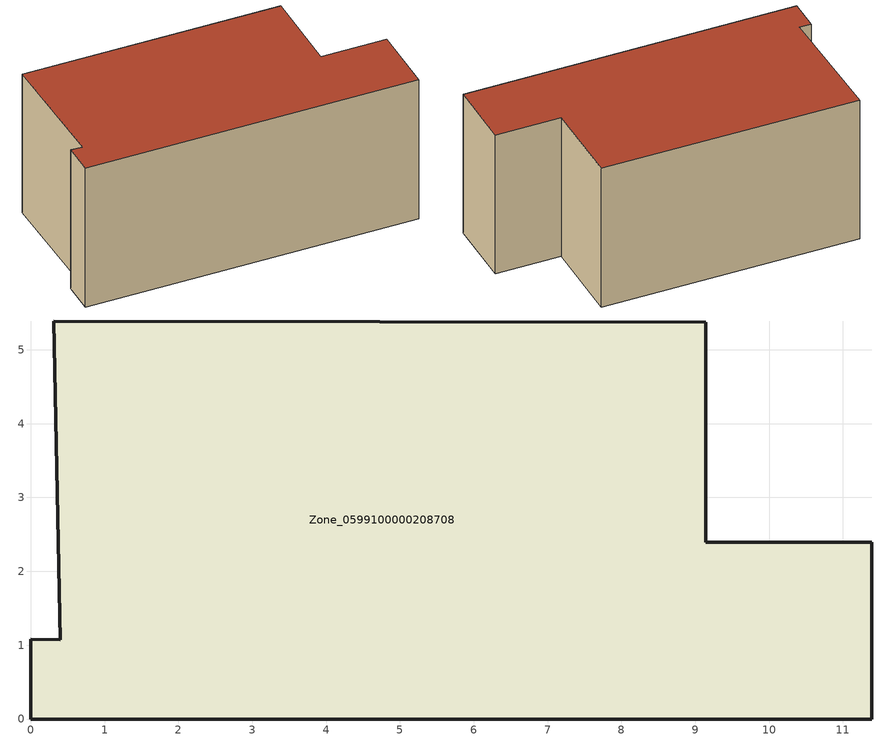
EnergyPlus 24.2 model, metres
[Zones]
Zone_0599100000208708
 floor ground (C_G): 0,0 0,1.08 0.4,1.07 0.31,5.39 9.14,5.37 9.14,2.39 11.39,2.39 11.39,0 z0
 wall outside (C_F): 11.39,0 11.39,2.39 9.14,2.39 9.14,5.37 0.31,5.39 0.4,1.07 0,1.08 0,0 11.39,0 z0:5.3
 roof outside (C_R): 0,1.08 0,0 11.39,0 11.39,2.39 9.14,2.39 9.14,5.37 0.31,5.39 0.4,1.07 z5.3
[BUILDING]
Pand.0599100000208708: North Axis=0; Terrain=City; Loads Convergence Tolerance Value=0.04; Temperature Convergence Tolerance Value=0.4; Solar Distribution=FullExterior; Maximum Number of Warmup Days=25; Minimum Number of Warmup Days=1
[Site:Location]
Rotterdam.The.Hague.AP_ZH_NLD Design_Conditions: Latitude=51.96; Longitude=4.45; Time Zone=1; Elevation=-4.5
[SITE:GROUNDTEMPERATURE:BUILDINGSURFACE]
18, 18, 18, 18, 18, 18, 18, 18, 18, 18, 18, 18
[MATERIAL] Thermal Absorptance=0.9; Solar Absorptance=0.7; Visible Absorptance=0.7
Name | Roughness | Thickness | Conductivity | Density | Specific Heat
G.TC.1975-1991 | MediumSmooth | 0.15 | 0.288461 | 540 | 1210
F.TC.1975-1991 | Rough | 0.3 | 0.230769 | 1920 | 840
R.TC.1975-1991 | MediumRough | 0.2 | 0.153846 | 1500 | 1000
[CONSTRUCTION]
C_G: G.TC.1975-1991
C_F: F.TC.1975-1991
C_R: R.TC.1975-1991
[ZONE]
Zone_0599100000208708: Type=1; Multiplier=1; Ceiling Height=Autocalculate; Volume=Autocalculate; Floor Area=autocalculate; Part of Total Floor Area=Yes
[ZONEINFILTRATION:DESIGNFLOWRATE]
Infil_Zone_0599100000208708: Zone or ZoneList or Space or SpaceList=Zone_0599100000208708; Schedule=AlwaysOn; Design Flow Rate Calculation Method=Flow/Area; Flow Rate per Floor Area=0.003; Constant Term Coefficient=1; Temperature Term Coefficient=0; Velocity Term Coefficient=0; Velocity Squared Term Coefficient=0
[HVACTEMPLATE:ZONE:IDEALLOADSAIRSYSTEM]
Zone_0599100000208708: Maximum Heating Supply Air Temperature=50; Minimum Cooling Supply Air Temperature=13; Maximum Heating Supply Air Humidity Ratio=0.0156; Minimum Cooling Supply Air Humidity Ratio=0.0077; Heating Limit=NoLimit; Cooling Limit=NoLimit; Dehumidification Control Type=ConstantSensibleHeatRatio; Cooling Sensible Heat Ratio=0.7; Dehumidification Setpoint=60; Humidification Control Type=None; Humidification Setpoint=30; Outdoor Air Method=None; Outdoor Air Flow Rate per Person=0.00944; Outdoor Air Flow Rate per Zone Floor Area=0; Outdoor Air Flow Rate per Zone=0; Demand Controlled Ventilation Type=None; Outdoor Air Economizer Type=NoEconomizer; Heat Recovery Type=None; Sensible Heat Recovery Effectiveness=0.7; Latent Heat Recovery Effectiveness=0.65
[ZONECONTROL:THERMOSTAT]
ThermostatControl_Zone_0599100000208708: Zone or ZoneList=Zone_0599100000208708; Control Type Schedule=DualSetpointControlType; Control 1=Thermostat_Zone_0599100000208708; Temperature Difference Between Cutout And Setpoint=0
[THERMOSTATSETPOINT:DUALSETPOINT]
Thermostat_Zone_0599100000208708: Heating Setpoint Temperature Schedule=HeatingSetpoint_Zone_0599100000208708; Cooling Setpoint Temperature Schedule=CoolingSetpoint_Zone_0599100000208708
[SCHEDULE:COMPACT]
HeatingSetpoint_Zone_0599100000208708: Through: 12/31, For: AllDays, Until: 24:00, 21
CoolingSetpoint_Zone_0599100000208708: Through: 12/31, For: AllDays, Until: 24:00, 24
DualSetpointControlType: Through: 12/31, For: AllDays, Until: 24:00, 4
AlwaysOn: Through: 12/31, For: AllDays, Until: 24:00, 1
